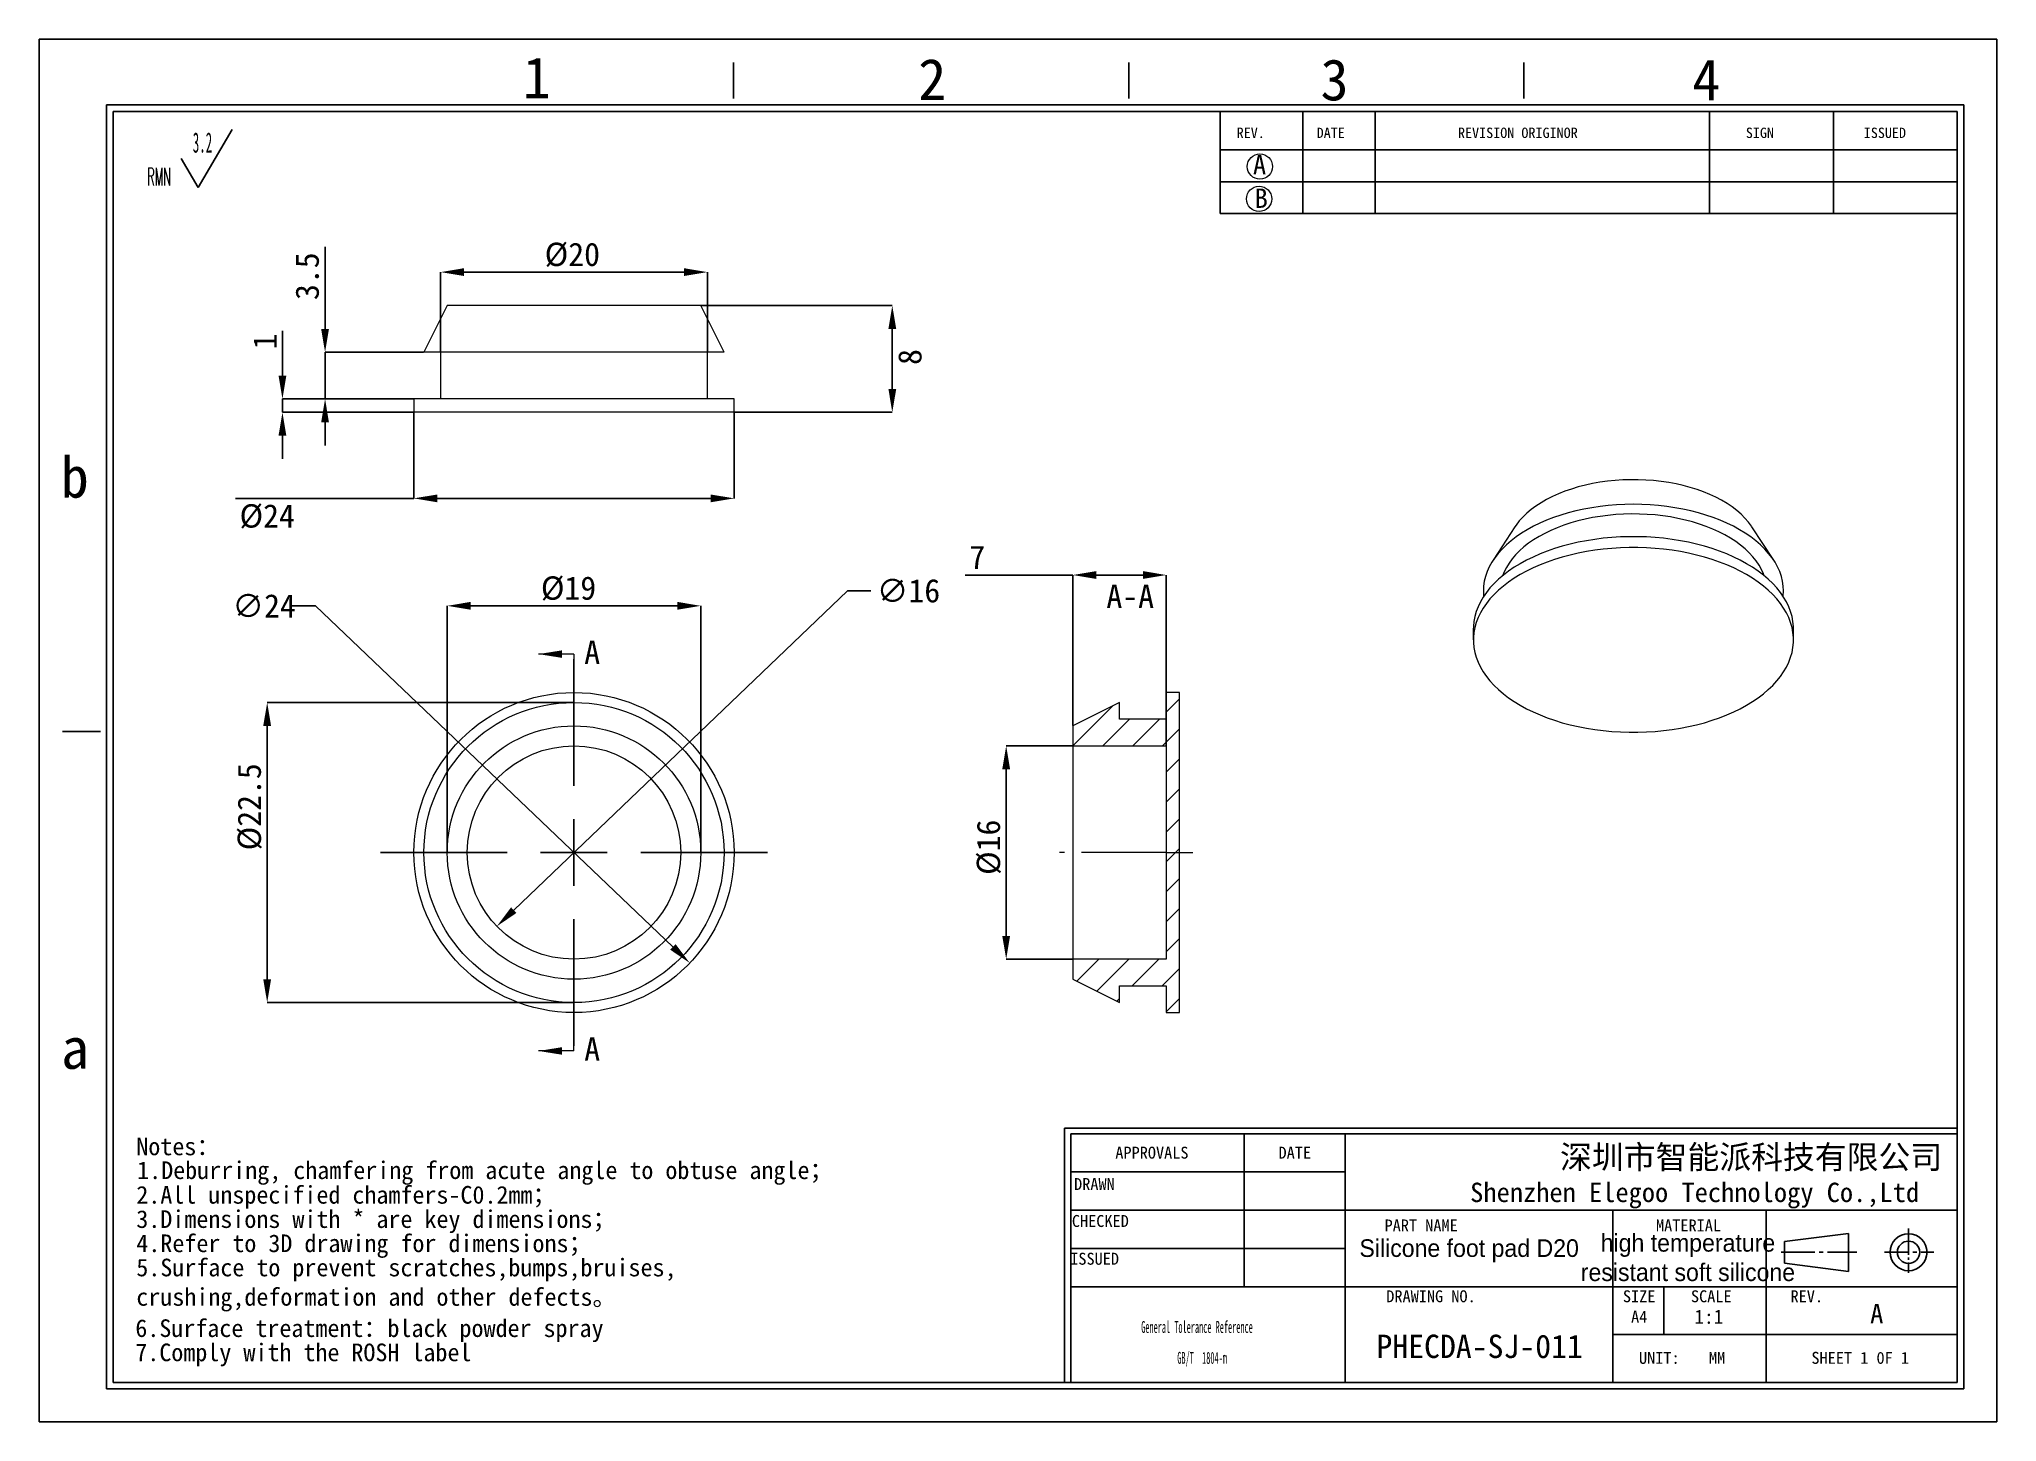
# Model space of a CAD drawing. Header units: millimetres. Extents: x 2 to 295, y 1 to 209.
import ezdxf

# ---------------------------------------------------------------- set-up
doc = ezdxf.new("R2010")
doc.units = ezdxf.units.MM
doc.header["$PDSIZE"] = -1
doc.linetypes.add('CENTERX2', pattern=[20.32, 12.7, -2.54, 2.54, -2.54])
doc.layers.add('SLD-0', color=179, linetype='Continuous')
doc.styles.add('C', font='simfang.ttf')
doc.styles.add('SLDTEXTSTYLE1', font='TXT', dxfattribs={"width": 0.469, "bigfont": 'bigfont'})
doc.styles.add('SLDTEXTSTYLE2', font='TXT', dxfattribs={"width": 0.469})
doc.styles.add('SLDTEXTSTYLE8', font='TXT', dxfattribs={"width": 0.484})
doc.dimstyles.new('SLDDIMSTYLE0', dxfattribs={"dimtxt": 3.5, "dimasz": 3.5, "dimexe": 0, "dimexo": 0.0625, "dimgap": 0.875, "dimtad": 2, "dimlfac": 0.5, "dimrnd": 1e-09, "dimzin": 12, "dimdsep": 46, "dimtxsty": 'SLDTEXTSTYLE2', "dimsah": 1, "dimcen": 0.09, "dimadec": 0, "dimazin": 3, "dimtfac": 1, "dimtofl": 0, "dimtmove": 0, "dimatfit": 3, "dimfxl": 1, "dimfrac": 2, "dimtolj": 1, "dimtzin": 12, "dimarcsym": 0})
doc.dimstyles.new('SLDDIMSTYLE1', dxfattribs={"dimtxt": 3.5, "dimasz": 3.5, "dimexe": 0, "dimexo": 0.0625, "dimgap": 0.875, "dimtad": 2, "dimlfac": 0.5, "dimrnd": 1e-09, "dimzin": 12, "dimdsep": 46, "dimtxsty": 'SLDTEXTSTYLE2', "dimsah": 1, "dimcen": 0.09, "dimadec": 0, "dimazin": 3, "dimtfac": 1, "dimtmove": 0, "dimatfit": 0, "dimfxl": 1, "dimfrac": 2, "dimtolj": 1, "dimtzin": 12, "dimarcsym": 0})
doc.dimstyles.new('SLDDIMSTYLE2', dxfattribs={"dimtxt": 3.5, "dimasz": 3.5, "dimexe": 0, "dimexo": 0.0625, "dimgap": 0.875, "dimtad": 0, "dimtih": 1, "dimtoh": 1, "dimlfac": 0.5, "dimrnd": 1e-09, "dimzin": 12, "dimdsep": 46, "dimtxsty": 'SLDTEXTSTYLE2', "dimsah": 1, "dimcen": 0, "dimadec": 0, "dimazin": 3, "dimtfac": 1, "dimtmove": 0, "dimatfit": 3, "dimfxl": 1, "dimfrac": 2, "dimtolj": 1, "dimtzin": 12, "dimarcsym": 0})

# ---------------------------------------------------------------- blocks, each defined once
blk = doc.blocks.new('SW_NOTE_0')
at = {"layer": 'SLD-0', "color": 0, "attachment_point": 1, "style": 'C'}
for s, insert, char_height in [('Notes：', (0.72, 13.48), 2.646), ('1.Deburring, chamfering from acute angle to obtuse angle；', (0.85, 9.91), 2.6458), ('2.All unspecified chamfers-C0.2mm；', (0.72, 6.22), 2.6458), ('3.{\\fSimSun|b0|i0|c134|p2;Dimensions with * are key dimensions}；', (0.72, 2.58), 2.6458), ('4.Refer to 3D drawing for dimensions；', (0.72, -1.05), 2.6458), ('5.Surface to prevent scratches,bumps,bruises,\\Pcrushing,deformation and other defects。', (0.72, -4.68), 2.6458), ('6.Surface treatment：black powder spray', (0.57, -13.78), 2.6458), ('7.Comply with the ROSH label', (0.57, -17.41), 2.6458)]:
    blk.add_mtext(s, dxfattribs=dict(at, insert=insert, char_height=char_height))
blk = doc.blocks.new('SW_NOTE_1')
at = {"layer": 'SLD-0', "color": 0}
for q in [(12.74, 9.16), (5.08, 4.83)]:
    blk.add_line((7.63, 0.49), q, dxfattribs=at)
at = {"layer": 'SLD-0', "color": 0, "attachment_point": 1}
for s, insert, char_height, style in [('3.2', (6.83, 8.73), 3.032, 'SLDTEXTSTYLE2'), ('{\\Ftxt,bigfont|c134;RMN}', (0, 3.41), 2.6458, 'SLDTEXTSTYLE1')]:
    blk.add_mtext(s, dxfattribs=dict(at, insert=insert, char_height=char_height, style=style))
blk = doc.blocks.new('SW_NOTE_3')
at = {"layer": 'SLD-0', "color": 0, "char_height": 1.7927, "attachment_point": 2, "style": 'SLDTEXTSTYLE8'}
for s, insert in [('General Tolerance Reference', (12.75, 2.31)), ('GB/T  1804-m', (13.51, -2.32))]:
    blk.add_mtext(s, dxfattribs=dict(at, insert=insert))
blk = doc.blocks.new('_D')
at = {"layer": 'Defpoints', "color": 0}
for p in [(57.78, 152.71), (105.78, 152.71), (105.78, 139.8)]:
    blk.add_point(p, dxfattribs=at)
at = {"layer": 'SLD-0', "color": 0, "lineweight": -2}
for p, q in [((57.78, 152.65), (57.78, 139.8)), ((105.78, 152.65), (105.78, 139.8)), ((57.78, 139.8), (31.04, 139.8)), ((102.28, 139.8), (61.28, 139.8))]:
    blk.add_line(p, q, dxfattribs=at)
at = {"layer": 'SLD-0', "color": 0}
for points in [[(61.28, 140.38), (61.28, 139.21), (57.78, 139.8)], [(102.28, 140.38), (102.28, 139.21), (105.78, 139.8)]]:
    blk.add_solid(points, dxfattribs=at)
at = {"layer": 'SLD-0', "color": 0, "insert": (35.78, 138.92), "char_height": 3.5, "attachment_point": 2, "style": 'C'}
blk.add_mtext('\\A1;%%c24', dxfattribs=at)
blk = doc.blocks.new('_D_1')
at = {"layer": 'Defpoints', "color": 0}
for p in [(59.28, 161.71), (44.46, 154.71), (57.78, 154.71)]:
    blk.add_point(p, dxfattribs=at)
at = {"layer": 'SLD-0', "color": 0, "lineweight": -2}
for p, q in [((44.46, 165.21), (44.46, 177.52)), ((59.21, 161.71), (44.46, 161.71)), ((44.46, 154.71), (44.46, 161.71)), ((57.71, 154.71), (44.46, 154.71)), ((44.46, 151.21), (44.46, 147.71))]:
    blk.add_line(p, q, dxfattribs=at)
at = {"layer": 'SLD-0', "color": 0}
for points in [[(43.87, 165.21), (45.04, 165.21), (44.46, 161.71)], [(43.87, 151.21), (45.04, 151.21), (44.46, 154.71)]]:
    blk.add_solid(points, dxfattribs=at)
at = {"layer": 'SLD-0', "color": 0, "insert": (40.02, 173.12), "char_height": 3.5, "attachment_point": 2, "rotation": 90, "style": 'C'}
blk.add_mtext('\\A1;3.5', dxfattribs=at)
blk = doc.blocks.new('_D_2')
at = {"layer": 'Defpoints', "color": 0}
for p in [(38.07, 152.71), (57.78, 154.71), (57.78, 152.71)]:
    blk.add_point(p, dxfattribs=at)
at = {"layer": 'SLD-0', "color": 0, "lineweight": -2}
for p, q in [((38.07, 158.21), (38.07, 164.92)), ((57.71, 154.71), (38.07, 154.71)), ((38.07, 152.71), (38.07, 154.71)), ((57.71, 152.71), (38.07, 152.71)), ((38.07, 149.21), (38.07, 145.71))]:
    blk.add_line(p, q, dxfattribs=at)
at = {"layer": 'SLD-0', "color": 0}
for points in [[(37.48, 158.21), (38.65, 158.21), (38.07, 154.71)], [(37.48, 149.21), (38.65, 149.21), (38.07, 152.71)]]:
    blk.add_solid(points, dxfattribs=at)
at = {"layer": 'SLD-0', "color": 0, "insert": (33.69, 163.32), "char_height": 3.5, "attachment_point": 2, "rotation": 90, "style": 'C'}
blk.add_mtext('\\A1;1', dxfattribs=at)
blk = doc.blocks.new('_D_3')
at = {"layer": 'Defpoints', "color": 0}
for p in [(100.78, 168.71), (129.5, 168.71), (105.78, 152.71)]:
    blk.add_point(p, dxfattribs=at)
at = {"layer": 'SLD-0', "color": 0, "lineweight": -2}
for p, q in [((100.84, 168.71), (129.5, 168.71)), ((129.5, 156.21), (129.5, 165.21)), ((105.84, 152.71), (129.5, 152.71))]:
    blk.add_line(p, q, dxfattribs=at)
at = {"layer": 'SLD-0', "color": 0}
for points in [[(128.92, 165.21), (130.09, 165.21), (129.5, 168.71)], [(128.92, 156.21), (130.09, 156.21), (129.5, 152.71)]]:
    blk.add_solid(points, dxfattribs=at)
at = {"layer": 'SLD-0', "color": 0, "insert": (130.38, 161), "char_height": 3.5, "attachment_point": 2, "rotation": 90, "style": 'C'}
blk.add_mtext('\\A1;8', dxfattribs=at)
blk = doc.blocks.new('_D_4')
at = {"layer": 'Defpoints', "color": 0}
for p in [(101.78, 173.73), (61.78, 161.71), (101.78, 161.71)]:
    blk.add_point(p, dxfattribs=at)
at = {"layer": 'SLD-0', "color": 0, "lineweight": -2}
for p, q in [((61.78, 161.78), (61.78, 173.73)), ((65.28, 173.73), (98.28, 173.73)), ((101.78, 161.78), (101.78, 173.73))]:
    blk.add_line(p, q, dxfattribs=at)
at = {"layer": 'SLD-0', "color": 0}
for points in [[(65.28, 174.32), (65.28, 173.15), (61.78, 173.73)], [(98.28, 174.32), (98.28, 173.15), (101.78, 173.73)]]:
    blk.add_solid(points, dxfattribs=at)
at = {"layer": 'SLD-0', "color": 0, "insert": (81.53, 178.15), "char_height": 3.5, "attachment_point": 2, "style": 'C'}
blk.add_mtext('\\A1;%%c20', dxfattribs=at)
blk = doc.blocks.new('_D_5')
at = {"layer": 'Defpoints', "color": 0}
for p in [(93.34, 97.74), (70.22, 75.62)]:
    blk.add_point(p, dxfattribs=at)
at = {"layer": 'SLD-0', "color": 0, "lineweight": -2}
for p, q in [((122.79, 125.93), (72.75, 78.04)), ((126.29, 125.93), (122.79, 125.93))]:
    blk.add_line(p, q, dxfattribs=at)
at = {"layer": 'SLD-0', "color": 0}
blk.add_solid([(72.34, 78.46), (73.15, 77.62), (70.22, 75.62)], dxfattribs=at)
at = {"layer": 'SLD-0', "color": 0, "insert": (127.16, 127.7), "char_height": 3.5, "attachment_point": 1, "style": 'C'}
blk.add_mtext('\\A1;∅16', dxfattribs=at)
blk = doc.blocks.new('_D_6')
at = {"layer": 'Defpoints', "color": 0}
for p in [(100.78, 123.68), (62.78, 86.68), (100.78, 86.68)]:
    blk.add_point(p, dxfattribs=at)
at = {"layer": 'SLD-0', "color": 0, "lineweight": -2}
for p, q in [((62.78, 86.74), (62.78, 123.68)), ((66.28, 123.68), (97.28, 123.68)), ((100.78, 86.74), (100.78, 123.68))]:
    blk.add_line(p, q, dxfattribs=at)
at = {"layer": 'SLD-0', "color": 0}
for points in [[(66.28, 124.27), (66.28, 123.1), (62.78, 123.68)], [(97.28, 124.27), (97.28, 123.1), (100.78, 123.68)]]:
    blk.add_solid(points, dxfattribs=at)
at = {"layer": 'SLD-0', "color": 0, "insert": (80.96, 128.1), "char_height": 3.5, "attachment_point": 2, "style": 'C'}
blk.add_mtext('\\A1;%%c19', dxfattribs=at)
blk = doc.blocks.new('_D_7')
at = {"layer": 'Defpoints', "color": 0}
for p in [(81.78, 109.18), (35.78, 64.18), (81.78, 64.18)]:
    blk.add_point(p, dxfattribs=at)
at = {"layer": 'SLD-0', "color": 0, "lineweight": -2}
for p, q in [((81.71, 109.18), (35.78, 109.18)), ((35.78, 105.68), (35.78, 67.68)), ((81.71, 64.18), (35.78, 64.18))]:
    blk.add_line(p, q, dxfattribs=at)
at = {"layer": 'SLD-0', "color": 0}
for points in [[(35.19, 105.68), (36.36, 105.68), (35.78, 109.18)], [(35.19, 67.68), (36.36, 67.68), (35.78, 64.18)]]:
    blk.add_solid(points, dxfattribs=at)
at = {"layer": 'SLD-0', "color": 0, "insert": (31.34, 93.54), "char_height": 3.5, "attachment_point": 2, "rotation": 90, "style": 'C'}
blk.add_mtext('\\A1;%%c22.5', dxfattribs=at)
blk = doc.blocks.new('_D_8')
at = {"layer": 'Defpoints', "color": 0}
for p in [(64.42, 103.25), (99.14, 70.11)]:
    blk.add_point(p, dxfattribs=at)
at = {"layer": 'SLD-0', "color": 0, "lineweight": -2}
for p, q in [((39.51, 123.68), (43.01, 123.68)), ((43.01, 123.68), (96.61, 72.53))]:
    blk.add_line(p, q, dxfattribs=at)
at = {"layer": 'SLD-0', "color": 0}
blk.add_solid([(97.01, 72.95), (96.2, 72.11), (99.14, 70.11)], dxfattribs=at)
at = {"layer": 'SLD-0', "color": 0, "insert": (30.55, 125.43), "char_height": 3.5, "attachment_point": 1, "style": 'C'}
blk.add_mtext('\\A1;∅24', dxfattribs=at)
blk = doc.blocks.new('SW_CENTERMARKSYMBOL_0')
at = {"layer": 'SLD-0', "color": 0}
for p, q in [((0, 10), (0, 29)), ((0, 0), (0, 5)), ((-10, 0), (-29, 0)), ((0, 0), (-5, 0)), ((0, 0), (0, -5)), ((0, 0), (5, 0)), ((10, 0), (29, 0)), ((0, -10), (0, -29))]:
    blk.add_line(p, q, dxfattribs=at)
blk = doc.blocks.new('_D_9')
at = {"layer": 'Defpoints', "color": 0}
for p in [(170.58, 128.3), (156.58, 105.68), (170.58, 102.68)]:
    blk.add_point(p, dxfattribs=at)
at = {"layer": 'SLD-0', "color": 0, "lineweight": -2}
for p, q in [((156.58, 128.3), (140.41, 128.3)), ((156.58, 105.74), (156.58, 128.3)), ((167.08, 128.3), (160.08, 128.3)), ((170.58, 102.74), (170.58, 128.3))]:
    blk.add_line(p, q, dxfattribs=at)
at = {"layer": 'SLD-0', "color": 0}
for points in [[(160.08, 128.89), (160.08, 127.72), (156.58, 128.3)], [(167.08, 128.89), (167.08, 127.72), (170.58, 128.3)]]:
    blk.add_solid(points, dxfattribs=at)
at = {"layer": 'SLD-0', "color": 0, "insert": (142.25, 132.72), "char_height": 3.5, "attachment_point": 2, "style": 'C'}
blk.add_mtext('\\A1;7', dxfattribs=at)
blk = doc.blocks.new('_D_10')
at = {"layer": 'Defpoints', "color": 0}
for p in [(156.58, 102.68), (146.58, 70.68), (156.58, 70.68)]:
    blk.add_point(p, dxfattribs=at)
at = {"layer": 'SLD-0', "color": 0, "lineweight": -2}
for p, q in [((156.51, 102.68), (146.58, 102.68)), ((146.58, 99.18), (146.58, 74.18)), ((156.51, 70.68), (146.58, 70.68))]:
    blk.add_line(p, q, dxfattribs=at)
at = {"layer": 'SLD-0', "color": 0}
for points in [[(145.99, 99.18), (147.16, 99.18), (146.58, 102.68)], [(145.99, 74.18), (147.16, 74.18), (146.58, 70.68)]]:
    blk.add_solid(points, dxfattribs=at)
at = {"layer": 'SLD-0', "color": 0, "insert": (142.16, 87.47), "char_height": 3.5, "attachment_point": 2, "rotation": 90, "style": 'C'}
blk.add_mtext('\\A1;%%c16', dxfattribs=at)

msp = doc.modelspace()

# ---------------------------------------------------------------- hatches: boundary and pattern name
at = {"linetype": 'Continuous', "lineweight": 0}
h = msp.add_hatch(dxfattribs=at)
h.set_pattern_fill('ANSI31', angle=3e-322, style=0)
h.paths.add_polyline_path([(172.575, 62.682), (172.575, 110.682), (170.575, 110.682), (170.575, 106.682), (163.575, 106.682), (163.575, 109.182), (156.575, 105.682), (156.575, 102.682), (170.575, 102.682), (170.575, 70.682), (156.575, 70.682), (156.575, 67.682), (163.575, 64.182), (163.575, 66.682), (170.575, 66.682), (170.575, 62.682)], flags=0)

# ---------------------------------------------------------------- linework, layer by layer
at = {"color": 7, "linetype": 'Continuous', "lineweight": 15}
for p, q in [((62.777, 168.715), (59.277, 161.715)), ((100.777, 168.715), (62.777, 168.715)), ((104.277, 161.715), (100.777, 168.715)), ((104.277, 161.715), (59.277, 161.715)), ((61.777, 161.715), (61.777, 154.715)), ((101.777, 154.715), (101.777, 161.715)), ((57.777, 154.715), (57.777, 152.715)), ((105.777, 154.715), (57.777, 154.715)), ((105.777, 152.715), (57.777, 152.715)), ((105.777, 152.715), (105.777, 154.715)), ((222.843, 135.513), (219.569, 130.511)), ((261.663, 130.511), (258.389, 135.513)), ((216.616, 120.204), (216.616, 118.571)), ((264.616, 118.571), (264.616, 120.204)), ((163.575, 109.182), (156.575, 105.682)), ((163.575, 106.682), (163.575, 109.182)), ((172.575, 110.682), (170.575, 110.682)), ((170.575, 110.682), (170.575, 106.682)), ((172.575, 62.682), (172.575, 110.682)), ((156.575, 105.682), (156.575, 102.682)), ((170.575, 106.682), (163.575, 106.682)), ((156.575, 102.682), (170.575, 102.682)), ((156.575, 102.682), (156.575, 70.682)), ((170.575, 102.682), (170.575, 70.682)), ((156.575, 70.682), (156.575, 67.682)), ((170.575, 70.682), (156.575, 70.682)), ((156.575, 67.682), (163.575, 64.182)), ((163.575, 66.682), (170.575, 66.682)), ((163.575, 64.182), (163.575, 66.682)), ((170.575, 66.682), (170.575, 62.682)), ((170.575, 62.682), (172.575, 62.682))]:
    msp.add_line(p, q, dxfattribs=at)
at = {"color": 7, "linetype": 'Continuous', "lineweight": 0}
for p, q in [((81.777, 116.442), (76.457, 116.442)), ((81.777, 116.442), (81.777, 113.782)), ((81.777, 56.922), (81.777, 59.582)), ((81.777, 56.922), (76.457, 56.922))]:
    msp.add_line(p, q, dxfattribs=at)
at = {"color": 7, "linetype": 'Continuous', "lineweight": 15, "flags": 128}
for points in [[(258.389, 135.513), (258.305, 135.639), (257.85, 136.254), (257.33, 136.852), (256.748, 137.43), (256.106, 137.987), (255.406, 138.521), (254.652, 139.028), (253.845, 139.508), (252.989, 139.959), (252.087, 140.379), (251.142, 140.767), (250.158, 141.12), (249.139, 141.438), (248.087, 141.72), (247.009, 141.964), (245.906, 142.17), (244.783, 142.337), (243.646, 142.463), (242.496, 142.55), (241.34, 142.596), (240.182, 142.601), (239.024, 142.565), (237.873, 142.489), (236.732, 142.372), (235.605, 142.215), (234.497, 142.019), (233.412, 141.785), (232.354, 141.512), (231.326, 141.203), (230.333, 140.858), (229.378, 140.479), (228.465, 140.067), (227.597, 139.624), (226.778, 139.151), (226.01, 138.65), (225.296, 138.123), (224.639, 137.572), (224.042, 136.998), (223.507, 136.405), (223.035, 135.794), (222.843, 135.513)], [(263.071, 125.095), (263.081, 125.191), (263.116, 125.919), (263.081, 126.648), (262.975, 127.374), (262.798, 128.095), (262.552, 128.81), (262.237, 129.515), (261.854, 130.209), (261.403, 130.89), (260.888, 131.555), (260.309, 132.202), (259.667, 132.83), (258.966, 133.436), (258.207, 134.018), (257.393, 134.575), (256.526, 135.104), (255.609, 135.605), (254.645, 136.075), (253.636, 136.513), (252.587, 136.917), (251.5, 137.288), (250.379, 137.622), (249.227, 137.92), (248.047, 138.179), (246.845, 138.401), (245.623, 138.583), (244.385, 138.725), (243.135, 138.827), (241.878, 138.888), (240.616, 138.908), (239.355, 138.888), (238.097, 138.827), (236.847, 138.725), (235.609, 138.583), (234.387, 138.401), (233.185, 138.179), (232.006, 137.92), (230.854, 137.622), (229.732, 137.288), (228.645, 136.917), (227.596, 136.513), (226.588, 136.075), (225.623, 135.605), (224.706, 135.104), (223.839, 134.575), (223.025, 134.018), (222.266, 133.436), (221.565, 132.83), (220.924, 132.202), (220.344, 131.555), (219.829, 130.89), (219.379, 130.209), (218.995, 129.515), (218.68, 128.81), (218.434, 128.095), (218.258, 127.374), (218.152, 126.648), (218.116, 125.919), (218.152, 125.191), (218.162, 125.095)], [(260.225, 128.192), (260.124, 128.465), (259.829, 129.127), (259.466, 129.779), (259.037, 130.417), (258.543, 131.039), (257.986, 131.643), (257.368, 132.227), (256.691, 132.789), (255.958, 133.326), (255.171, 133.838), (254.333, 134.322), (253.447, 134.776), (252.515, 135.199), (251.542, 135.59), (250.53, 135.947), (249.484, 136.268), (248.406, 136.553), (247.302, 136.801), (246.173, 137.011), (245.025, 137.181), (243.862, 137.312), (242.687, 137.403), (241.505, 137.454), (240.32, 137.464), (239.136, 137.433), (237.957, 137.363), (236.787, 137.252), (235.631, 137.101), (234.492, 136.911), (233.375, 136.682), (232.283, 136.415), (231.221, 136.112), (230.191, 135.773), (229.199, 135.399), (228.246, 134.992), (227.337, 134.553), (226.474, 134.083), (225.661, 133.586), (224.901, 133.061), (224.195, 132.511), (223.548, 131.937), (222.96, 131.343), (222.435, 130.73), (221.973, 130.1), (221.577, 129.455), (221.247, 128.797), (221.008, 128.192)], [(264.616, 120.204), (264.607, 120.579), (264.537, 121.328), (264.396, 122.074), (264.186, 122.815), (263.907, 123.547), (263.559, 124.27), (263.144, 124.981), (262.663, 125.679), (262.117, 126.36), (261.508, 127.022), (260.838, 127.665), (260.109, 128.287), (259.322, 128.884), (258.481, 129.456), (257.587, 130.001), (256.643, 130.517), (255.652, 131.002), (254.618, 131.456), (253.542, 131.878), (252.428, 132.264), (251.28, 132.616), (250.1, 132.931), (248.892, 133.209), (247.661, 133.448), (246.408, 133.649), (245.139, 133.81), (243.856, 133.932), (242.564, 134.013), (241.266, 134.053), (239.966, 134.053), (238.668, 134.013), (237.376, 133.932), (236.093, 133.81), (234.824, 133.649), (233.572, 133.448), (232.34, 133.209), (231.132, 132.931), (229.953, 132.616), (228.804, 132.264), (227.69, 131.878), (226.615, 131.456), (225.58, 131.002), (224.589, 130.517), (223.646, 130.001), (222.752, 129.456), (221.91, 128.884), (221.124, 128.287), (220.394, 127.665), (219.724, 127.022), (219.115, 126.36), (218.569, 125.679), (218.088, 124.981), (217.673, 124.27), (217.326, 123.547), (217.046, 122.815), (216.836, 122.074), (216.695, 121.328), (216.625, 120.579), (216.616, 120.204)], [(257.587, 108.774), (258.481, 109.318), (259.322, 109.89), (260.109, 110.488), (260.838, 111.109), (261.508, 111.752), (262.117, 112.415), (262.663, 113.096), (263.144, 113.793), (263.559, 114.504), (263.907, 115.227), (264.186, 115.96), (264.396, 116.7), (264.537, 117.446), (264.607, 118.195), (264.607, 118.946), (264.537, 119.695), (264.396, 120.441), (264.186, 121.181), (263.907, 121.914), (263.559, 122.637), (263.144, 123.348), (262.663, 124.045), (262.117, 124.726), (261.508, 125.389), (260.838, 126.032), (260.109, 126.653), (259.322, 127.251), (258.481, 127.823), (257.587, 128.367), (256.643, 128.883), (255.652, 129.369), (254.618, 129.823), (253.542, 130.244), (252.428, 130.631), (251.28, 130.983), (250.1, 131.298), (248.892, 131.576), (247.661, 131.815), (246.408, 132.016), (245.139, 132.177), (243.856, 132.299), (242.564, 132.38), (241.266, 132.42), (239.966, 132.42), (238.668, 132.38), (237.376, 132.299), (236.093, 132.177), (234.824, 132.016), (233.572, 131.815), (232.34, 131.576), (231.132, 131.298), (229.953, 130.983), (228.804, 130.631), (227.69, 130.244), (226.615, 129.823), (225.58, 129.369), (224.589, 128.883), (223.646, 128.367), (222.752, 127.823), (221.91, 127.251), (221.124, 126.653), (220.394, 126.032), (219.724, 125.389), (219.115, 124.726), (218.569, 124.045), (218.088, 123.348), (217.673, 122.637), (217.326, 121.914), (217.046, 121.181), (216.836, 120.441), (216.695, 119.695), (216.625, 118.946), (216.625, 118.195), (216.695, 117.446), (216.836, 116.7), (217.046, 115.96), (217.326, 115.227), (217.673, 114.504), (218.088, 113.793), (218.569, 113.096), (219.115, 112.415), (219.724, 111.752), (220.394, 111.109), (221.124, 110.488), (221.91, 109.89), (222.752, 109.318), (223.646, 108.774), (224.589, 108.258), (225.58, 107.772), (226.615, 107.318), (227.69, 106.897), (228.804, 106.51), (229.953, 106.158), (231.132, 105.843), (232.34, 105.566), (233.572, 105.326), (234.824, 105.125), (236.093, 104.964), (237.376, 104.842), (238.668, 104.761), (239.966, 104.721), (241.266, 104.721), (242.564, 104.761), (243.856, 104.842), (245.139, 104.964), (246.408, 105.125), (247.661, 105.326), (248.892, 105.566), (250.1, 105.843), (251.28, 106.158), (252.428, 106.51), (253.542, 106.897), (254.618, 107.318), (255.652, 107.772), (256.643, 108.258), (257.587, 108.774)]]:
    msp.add_lwpolyline(points, dxfattribs=at)
at = {"color": 7, "linetype": 'Continuous', "lineweight": 15}
for radius in [24, 22.5, 19, 16]:
    msp.add_circle((81.777, 86.682), radius, dxfattribs=at)
at = {"color": 7, "linetype": 'Continuous', "lineweight": 0}
for points in [[(76.457, 116.442), (79.957, 115.882), (79.957, 117.002)], [(76.457, 56.922), (79.957, 56.362), (79.957, 57.482)]]:
    msp.add_solid(points, dxfattribs=at)
at = {"layer": 'SLD-0'}
for p, q in [((1.591, 208.674), (295.107, 208.674)), ((1.591, 1.294), (1.591, 208.674)), ((295.107, 208.674), (295.107, 1.294)), ((12.675, 7.219), (12.675, 197.811)), ((12.675, 197.811), (289.181, 197.811)), ((252.017, 197.811), (252.017, 182.514)), ((270.599, 197.811), (270.599, 182.514)), ((289.181, 197.811), (289.181, 7.219)), ((289.181, 7.219), (12.675, 7.219)), ((295.107, 1.294), (1.591, 1.294))]:
    msp.add_line(p, q, dxfattribs=at)
at = {"layer": 'SLD-0', "color": 6, "linetype": 'Continuous'}
for p, q in [((105.701, 199.786), (105.701, 205.169)), ((164.952, 199.786), (164.952, 205.169)), ((224.204, 199.786), (224.204, 205.169)), ((11.687, 6.231), (11.687, 198.799)), ((11.687, 198.799), (290.169, 198.799)), ((290.169, 198.799), (290.169, 6.231)), ((10.805, 104.853), (5.068, 104.853)), ((290.169, 6.231), (11.687, 6.231))]:
    msp.add_line(p, q, dxfattribs=at)
at = {"layer": 'SLD-0', "color": 179, "linetype": 'Continuous'}
for p, q in [((178.659, 197.811), (178.659, 182.514)), ((191.05, 197.811), (191.05, 182.514)), ((201.886, 197.811), (201.886, 182.514)), ((178.659, 192.074), (289.181, 192.074)), ((178.659, 187.294), (289.181, 187.294)), ((178.659, 182.514), (289.181, 182.514)), ((289.181, 45.329), (155.33, 45.329)), ((155.33, 45.329), (155.33, 7.219)), ((289.181, 44.506), (156.286, 44.506)), ((156.286, 44.506), (156.286, 7.219)), ((182.281, 44.506), (182.281, 21.56)), ((197.398, 44.506), (197.398, 7.219)), ((197.398, 38.77), (156.286, 38.77)), ((289.181, 33.033), (156.286, 33.033)), ((237.553, 33.033), (237.553, 7.219)), ((260.499, 7.219), (260.499, 33.033)), ((263.255, 28.354), (272.888, 29.538)), ((272.888, 23.846), (272.888, 29.538)), ((281.869, 26.35), (281.869, 30.316)), ((197.398, 27.297), (156.286, 27.297)), ((262.786, 26.733), (267.83, 26.733)), ((263.255, 25.106), (263.255, 28.354)), ((268.461, 26.733), (269.091, 26.733)), ((269.722, 26.733), (274.136, 26.733)), ((281.869, 26.733), (278.268, 26.733)), ((282.5, 26.733), (283.13, 26.733)), ((283.761, 26.733), (285.653, 26.733)), ((263.255, 25.106), (272.888, 23.846)), ((281.869, 25.966), (281.869, 25.583)), ((281.869, 25.2), (281.869, 23.667)), ((289.181, 21.56), (156.286, 21.56)), ((245.202, 21.56), (245.202, 14.39)), ((237.553, 14.39), (289.181, 14.39))]:
    msp.add_line(p, q, dxfattribs=at)
at = {"layer": 'SLD-0', "linetype": 'CENTERX2', "lineweight": 0}
for q in [(154.575, 86.682), (174.575, 86.682)]:
    msp.add_line((170.575, 86.682), q, dxfattribs=at)
at = {"layer": 'SLD-0', "lineweight": 0}
for centre in [(184.622, 189.564), (184.499, 184.715)]:
    msp.add_circle(centre, 1.894, dxfattribs=at)
at = {"layer": 'SLD-0', "color": 179, "linetype": 'Continuous'}
for radius in [2.771, 1.669]:
    msp.add_circle((281.869, 26.733), radius, dxfattribs=at)

# ---------------------------------------------------------------- block references
at = {"layer": 'SLD-0'}
for name, p in [('SW_NOTE_1', (17.795, 185.957)), ('SW_CENTERMARKSYMBOL_0', (81.777, 86.682))]:
    msp.add_blockref(name, p, dxfattribs=at)
at = {"layer": 'SLD-0', "color": 5}
msp.add_blockref('SW_NOTE_0', (15.439, 30.447), dxfattribs=at)
at = {"layer": 'SLD-0', "color": 179}
msp.add_blockref('SW_NOTE_3', (162.438, 14.111), dxfattribs=at)

# ---------------------------------------------------------------- texts
at = {"color": 7, "linetype": 'Continuous', "char_height": 3.5, "attachment_point": 1, "style": 'C'}
for insert in [(83.316, 118.477), (83.316, 58.957)]:
    msp.add_mtext('A', dxfattribs=dict(at, insert=insert))
at = {"layer": 'SLD-0', "style": 'C'}
for s, insert, char_height, attachment_point in [('1', (74.111, 205.971), 6.172, 1), ('2', (133.388, 205.728), 6.172, 1), ('3', (193.707, 205.666), 6.172, 1), ('4', (249.441, 205.659), 6.172, 1), ('A', (183.578, 191.286), 2.903, 1), ('B', (183.832, 186.271), 2.903, 1), ('b', (4.835, 146.092), 6.172, 1), ('A-A', (165.172, 126.868), 3.5, 2), ('a', (4.88, 60.423), 6.172, 1), ('深圳市智能派科技有限公司', (258.267, 42.759), 3.5, 2), ('{\\fMS PGothic|b0|i0|c128|p34;high temperature \\fMS PGothic|b0|i0|c134|p34;\\P\\fMS PGothic|b0|i0|c128|p34;resistant soft silicone}', (248.794, 29.468), 2.64583, 2), ('{\\fMS PGothic|b0|i0|c128|p34;Silicone foot pad D20}', (215.989, 28.676), 2.64583, 2), ('A', (276.114, 18.995), 2.91, 1), ('PHECDA-SJ-011', (202.087, 14.369), 3.5, 1)]:
    msp.add_mtext(s, dxfattribs=dict(at, insert=insert, char_height=char_height, attachment_point=attachment_point))
at = {"layer": 'SLD-0', "color": 179, "style": 'C'}
for s, insert, char_height, attachment_point in [('REV.', (181.129, 195.4), 1.5536, 1), ('DATE', (193.126, 195.4), 1.5536, 1), ('REVISION ORIGINOR', (214.308, 195.4), 1.55363, 1), ('SIGN', (257.466, 195.4), 1.5536, 1), ('ISSUED', (275.148, 195.4), 1.5536, 1), ('APPROVALS', (168.427, 42.563), 1.7927, 2), ('DATE', (189.85, 42.563), 1.7927, 2), ('DRAWN', (159.804, 37.853), 1.7927, 2), ('Shenzhen Elegoo Technology Co.,Ltd', (249.798, 37.165), 2.91042, 2), ('CHECKED', (160.696, 32.315), 1.7927, 2), ('PART NAME', (208.794, 31.645), 1.7927, 2), ('MATERIAL', (248.88, 31.645), 1.7927, 2), ('ISSUED', (159.837, 26.654), 1.7927, 2), ('DRAWING NO.', (210.268, 21.022), 1.79265, 2), ('SIZE', (241.479, 21.022), 1.7927, 2), ('SCALE', (252.289, 21.022), 1.7927, 2), ('REV.', (266.61, 21.022), 1.7927, 2), ('A4', (241.49, 17.953), 1.7927, 2), ('1:1', (251.93, 18.121), 2.1167, 2), ('UNIT:', (244.499, 11.791), 1.7927, 2), ('MM', (253.161, 11.791), 1.7927, 2), ('SHEET 1 0F 1', (274.62, 11.791), 1.79265, 2)]:
    msp.add_mtext(s, dxfattribs=dict(at, insert=insert, char_height=char_height, attachment_point=attachment_point))

# ---------------------------------------------------------------- dimensions: what is measured, and where the dimension line sits
at = {"layer": 'SLD-0'}
for base, p1, p2, angle, dimstyle, picture, middle in [((44.456, 154.715), (59.277, 161.715), (57.777, 154.715), 90, 'SLDDIMSTYLE1', '_D_1', (44.456, 173.12)), ((129.505, 168.715), (105.777, 152.715), (100.777, 168.715), 90, 'SLDDIMSTYLE1', '_D_3', (129.505, 160.996)), ((38.068, 152.715), (57.777, 154.715), (57.777, 152.715), 90, 'SLDDIMSTYLE1', '_D_2', (38.068, 163.32)), ((170.575, 128.302), (156.575, 105.682), (170.575, 102.682), 0, 'SLDDIMSTYLE0', '_D_9', (142.254, 128.302))]:
    dim = msp.add_linear_dim(base=base, p1=p1, p2=p2, angle=angle, dimstyle=dimstyle, override={"dimtxsty": 'C'}, dxfattribs=at)
    dim.commit()
    dim.dimension.update_dxf_attribs({"geometry": picture, "text_midpoint": middle, "dimtype": 160})
for base, p1, p2, picture, middle in [((101.777, 173.733), (61.777, 161.715), (101.777, 161.715), '_D_4', (81.532, 173.733)), ((105.777, 139.795), (57.777, 152.715), (105.777, 152.715), '_D', (35.777, 139.795)), ((100.777, 123.682), (62.777, 86.682), (100.777, 86.682), '_D_6', (80.958, 123.682))]:
    dim = msp.add_linear_dim(base=base, p1=p1, p2=p2, text='%%c<>', dimstyle='SLDDIMSTYLE0', override={"dimtxsty": 'C'}, dxfattribs=at)
    dim.commit()
    dim.dimension.update_dxf_attribs({"geometry": picture, "text_midpoint": middle, "dimtype": 160})
for p1, p2, picture, middle in [((93.337, 97.744), (70.218, 75.619), '_D_5', (131.168, 125.932)), ((64.415, 103.251), (99.14, 70.112), '_D_8', (34.589, 123.682))]:
    dim = msp.add_diameter_dim_2p(p1=p1, p2=p2, dimstyle='SLDDIMSTYLE2', override={"dimtxsty": 'C'}, dxfattribs=at)
    dim.commit()
    dim.dimension.update_dxf_attribs({"geometry": picture, "text_midpoint": middle, "dimtype": 163})
for base, p1, p2, picture, middle in [((35.777, 64.182), (81.777, 109.182), (81.777, 64.182), '_D_7', (35.777, 93.539)), ((146.575, 70.682), (156.575, 102.682), (156.575, 70.682), '_D_10', (146.575, 87.469))]:
    dim = msp.add_linear_dim(base=base, p1=p1, p2=p2, angle=90, text='%%c<>', dimstyle='SLDDIMSTYLE0', override={"dimtxsty": 'C'}, dxfattribs=at)
    dim.commit()
    dim.dimension.update_dxf_attribs({"geometry": picture, "text_midpoint": middle, "dimtype": 160})

doc.saveas('drawing.dxf')
